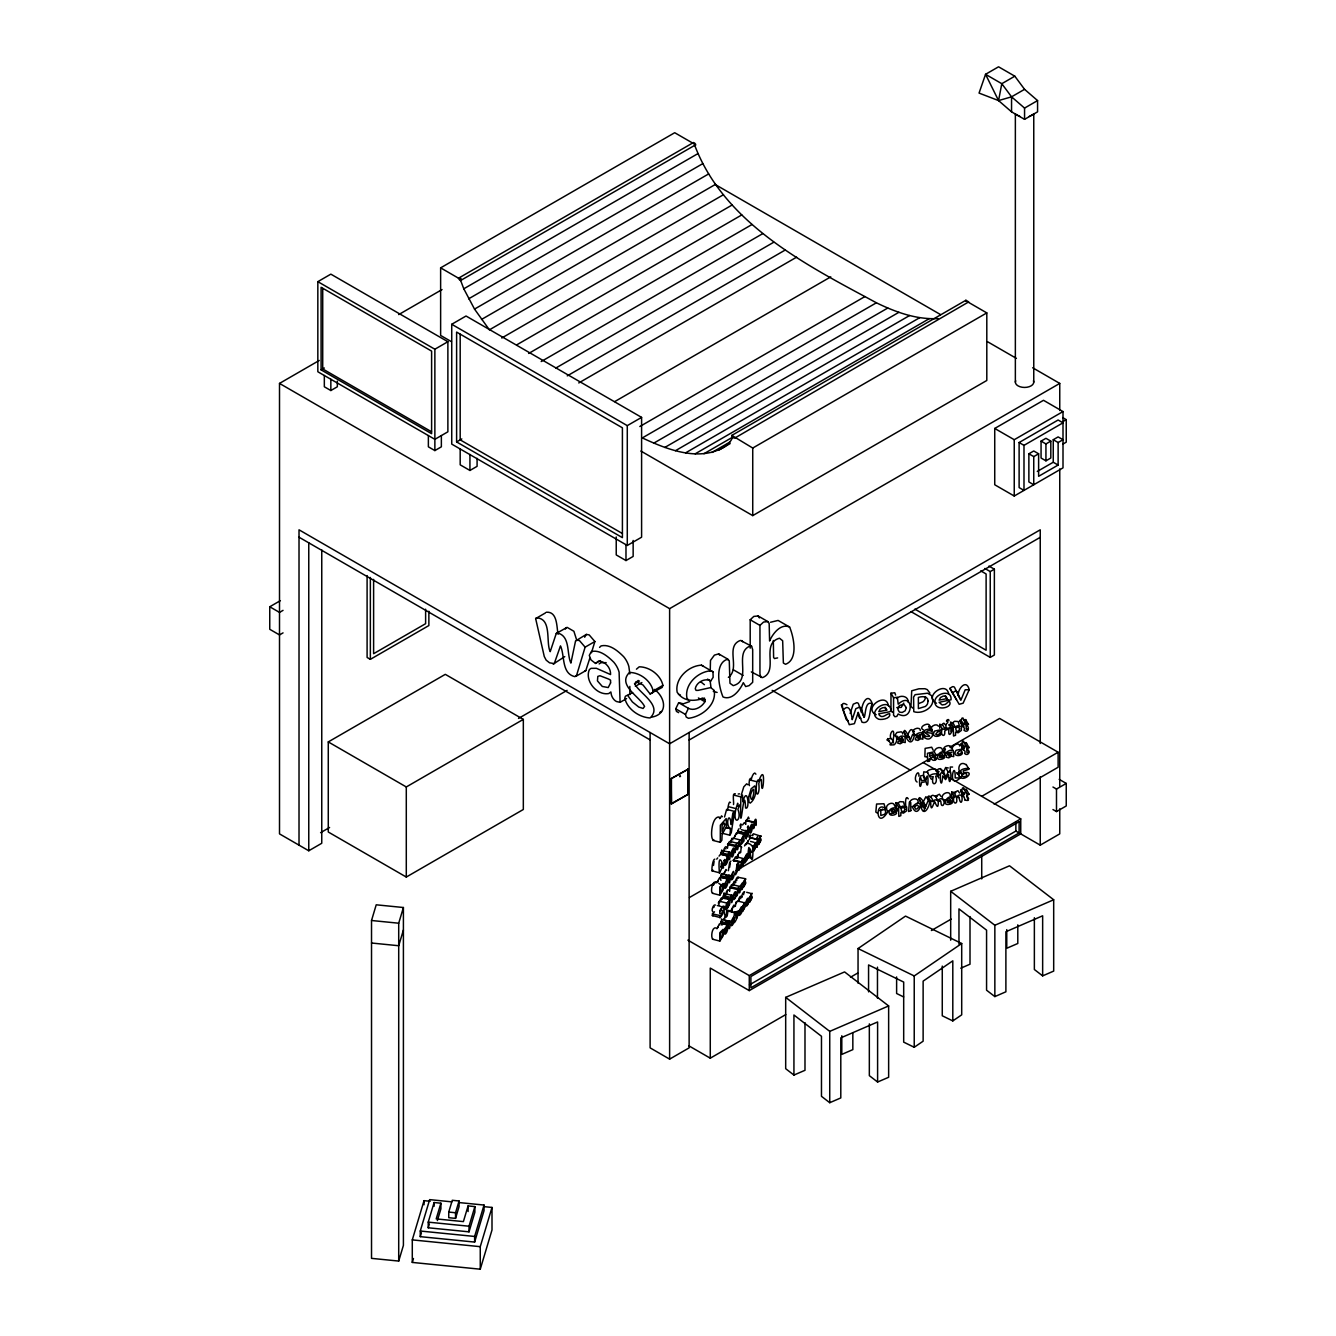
<?xml version="1.0" encoding="UTF-8"?>
<svg xmlns="http://www.w3.org/2000/svg" width="1336" height="1336" viewBox="0 0 1336 1336"><rect width="100%" height="100%" fill="white"/><g stroke="black" fill="none" stroke-linecap="round" stroke-linejoin="round"><path stroke-width="1.5" d="M719.653 902.418C719.202 900.948 722.058 895.688 722.342 898.61M716.731 859.165L717.699 857.912M719.052 856.125L720.02 854.873M740.111 828.704L740.962 826.85M749.329 839.643L750.181 837.789L757.579 839.676L756.978 847.107L757.579 839.676M723.344 897.074L724.062 892.882L725.181 894.519M737.639 832.578L738.591 828.955M744.453 834.415L745.872 830.257L745.989 831.71L746.958 831.109L745.972 833.246C746.406 847.909 747.542 829.222 737.054 832.528M680.492 776.533L680.024 775.598L679.723 776.684M722.893 874.328L722.826 873.477L721.941 874.445C721.123 870.738 719.82 880.274 720.989 880.34M730.391 852.836L729.389 854.856C731.143 857.896 728.705 863.273 728.287 856.309C727.252 856.543 729.406 849.295 729.406 853.303L730.291 852.335L722.993 850.815M727.819 879.155L729.089 874.913L729.339 876.332L730.324 875.748L729.322 877.886C731.043 880.591 728.705 886.72 728.387 879.105L720.421 877.151L728.387 879.105M730.324 921.757L729.322 923.777C731.026 926.817 728.705 932.211 728.203 925.23C727.185 925.464 729.339 918.216 729.339 922.224L730.224 921.255L724.763 920.337M741.113 824.863C741.029 821.707 739.042 827.953 740.829 825.748M750.331 835.802L750.047 834.8L749.429 837.305L756.827 839.192L757.612 836.67L756.827 839.192M925.481 696.64L925.03 699.095A5.711 4.425 -29.8 0 1 922.708 701.968L918.717 703.554M716.881 882.562L719.369 878.036A2.739 0.902 -75.6 0 1 719.887 878.554M723.394 919.97L725.882 915.461A2.739 0.902 -75.6 0 1 726.4 915.962L726.5 917.047M904.455 805.324L903.537 801.884L900.03 801.65A2.889 2.238 -29.8 0 0 898.243 803.27L900.831 807.762A2.889 2.238 -29.8 0 1 902.602 806.159L906.676 806.994L906.676 810.785L903.437 813.156L900.882 812.388L900.815 815.678L898.827 816.38L898.56 807.161L895.988 802.652L898.243 803.27M959.148 724.964L958.229 721.524L954.722 721.29A2.889 2.238 -29.8 0 0 952.935 722.91L955.524 727.402A2.889 2.238 -29.8 0 1 957.294 725.799L961.369 726.634L961.369 730.425L958.129 732.796L955.574 732.028L955.507 735.318L953.52 736.019L953.253 726.801L950.664 722.292L952.935 722.91M739.092 900.781L739.392 899.262M885.317 808.146L883.964 803.754L876.583 804.038L875.832 812.088L877.168 812.973M918.066 802.752C919.335 797.308 910.618 798.01 909.799 802.318M712.906 915.928L712.422 913.924L720.772 915.711L721.941 912.855L719.753 913.54L719.77 910.668L722.576 906.359L720.521 911.052L722.576 910.451L722.96 912.371A2.922 0.969 -75.6 0 1 722.509 914.408L719.97 917.982L719.82 915.811M729.807 899.98L729.055 901.115A3.123 1.035 -75.6 0 0 728.27 901.934L728.02 903.303L729.489 902.368L729.857 903.837L727.252 908.43L727.719 906.743A3.958 1.303 -75.6 0 0 728.604 905.775L728.855 904.405L727.218 905.19L727.135 903.286L729.723 899.529L722.409 898.093M735.769 882.545C734.366 880.758 738.641 874.245 738.123 878.353M745.738 879.222L744.987 880.357A3.123 1.035 -75.6 0 0 744.202 881.175L743.952 882.528L745.421 881.61L745.805 883.079L743.183 887.672L743.651 885.985A3.958 1.303 -75.6 0 0 744.536 885.017L744.803 883.63L743.167 884.432L743.066 882.528L745.655 878.771L738.34 877.335M758.998 843.033A3.958 1.303 -75.6 0 0 759.883 842.081L760.151 840.695L758.514 841.496L758.414 839.592L760.819 835.701L760.334 837.405A3.123 1.035 -75.6 0 0 759.549 838.24L759.299 839.592L760.769 838.674L761.153 840.144L758.531 844.736L758.998 843.033M930.875 729.356C930.708 725.916 936.603 722.993 938.473 726.183M745.922 844.769L748.394 840.361L747.909 842.081A3.123 1.035 -75.6 0 0 747.642 842.231M724.529 816.981L726.634 809.349L734.583 811.42L731.293 832.645L729.907 835.25L730.475 828.52L726.784 827.568M943.433 751.901L945.437 749.563M713.491 865.477L714.092 861.403M729.623 867.381L730.241 863.323M712.806 870.053C710.919 874.696 712.222 859.349 714.777 859.148M719.403 872.859C717.065 843.6 726.634 873.844 722.325 867.047L719.603 872.842L711.938 870.805M718.751 905.24L719.352 901.232L718.284 903.069M728.37 870.738L729.656 862.438L730.909 861.069M725.698 894.97C725.582 893.517 727.636 887.488 729.005 890.494M726.751 903.119C726.867 937.254 721.089 893.918 725.03 909.682L726.684 903.019L719.352 901.232M738.29 901.516C738.173 900.063 740.227 894.034 741.597 897.024M753.003 845.972C753.103 880.123 747.342 836.703 751.283 852.535C757.345 846.874 746.156 839.409 744.536 845.922M933.213 750.298L931.71 747.225L925.13 748.377L924.863 756.66L926.6 756.928M723.394 852.034C723.277 850.498 725.481 844.419 726.867 847.508M741.28 795.037L743.768 786.871L746.64 783.831L747.893 784.716M903.737 703.103L901.282 707.362L896.79 707.612M927.752 772.642C924.646 769.636 938.957 767.081 935.901 771.089M929.706 776.433C931.392 771.824 944.936 774.379 935.651 776.183C938.79 784.9 930.157 787.405 933.213 776.65L929.99 777.051L927.117 771.857M963.874 726.166C960.083 723.828 957.778 714.71 963.874 724.613C960.384 725.882 966.128 727.252 964.041 730.341C968.266 733.865 970.587 726.4 965.427 724.362M963.657 747.843C958.914 744.803 961.285 740.227 964.525 747.793C961.018 749.062 966.763 750.431 964.675 753.521C967.698 756.71 971.556 751.199 966.913 749.045M963.156 795.404L965.093 792.515A2.338 1.82 -29.8 0 1 966.195 792.298L966.78 793.968L969.118 794.219L966.746 795.538C966.763 799.579 971.639 801.166 964.675 800.13C965.978 798.026 955.056 782.011 964.525 794.402M961.302 720.104L961.887 718.217A2.338 1.82 -29.8 0 1 962.972 718L963.557 719.67L965.845 719.636L965.36 720.839M956.559 772.676L957.394 774.129M963.557 719.67L966.145 724.179L968.416 724.129L966.112 725.732L966.312 729.406L967.999 728.871M960.267 777.903C946.272 791.129 955.49 755.925 955.173 777.936L960.267 777.903L957.678 773.394M966.479 743.567L966.295 742.632L964.208 742.849L963.623 741.179A2.338 1.82 -29.8 0 0 962.521 741.396L961.937 743.284M964.525 747.793L965.093 745.905A2.338 1.82 -29.8 0 1 966.195 745.688L966.78 747.358L969.051 747.325L966.746 748.928L966.963 752.585L968.633 752.051M966.479 790.177L966.295 789.242L964.208 789.476L963.623 787.806A2.338 1.82 -29.8 0 0 962.521 788.006L961.937 789.893M966.128 764.793C958.997 759.466 955.758 771.573 962.755 774.579C966.279 770.989 969.051 776.817 963.991 776.667A3.624 2.806 -29.8 0 1 961.937 775.899C962.454 771.941 956.392 770.521 959.415 773.577M962.755 774.579C952.401 767.315 980.657 767.031 963.356 770.772L963.356 772.826C978.553 769.72 959.515 786.837 958.363 772.559M1024.562 89.328L1011.552 96.827L998.56 100.584L1001.8 83.7L1014.809 76.185L1024.562 89.328L1037.571 100.584L1037.571 111.84L1024.562 119.355L1011.552 111.84L998.56 100.584L979.054 93.086L985.55 74.315L998.56 66.8L1014.809 76.185M948.944 720.772C949.295 717.515 944.151 721.59 947.725 721.607M704.89 701.717L704.473 698.077C694.854 701.283 683.832 702.285 677.152 692.248C674.613 678.571 688.491 665.745 701.417 665.178L712.99 671.874L713.14 677.352L710.735 680.993C704.974 677.552 696.306 682.345 695.271 688.741L696.056 690.378L698.11 690.378L710.685 687.589L714.159 690.345C716.881 704.874 701.5 716.881 688.424 718.284L686.22 717.031L685.485 714.459L688.424 708.33C694.319 711.37 701.884 707.061 704.89 701.717L698.394 697.976M458.515 278.189C462.891 276.719 461.287 283.9 458.515 278.189L692.582 143.036C693.534 140.965 697.659 145.724 694.72 145.34L460.653 280.476M717.515 882.512L718.05 880.908M724.029 919.936L724.847 917.865M678.671 712.656L676.467 711.403L675.732 708.832L678.671 702.703L683.331 703.805L689.693 701.55M733.865 861.286L734.165 860.25M862.538 714.326L864.258 717.332C865.795 713.858 865.127 699.997 872.408 703.888C868.884 708.314 871.506 725.081 862.004 722.242L858.213 712.322L854.389 723.695L849.228 724.713C848.36 721.123 835.735 697.776 846.957 704.74M728.454 845.337L728.738 844.369M730.658 842.448L731.594 840.511M632.613 692.649L625.415 696.223L624.797 698.194C627.235 709.149 639.259 717.382 650.081 717.966C663.107 705.675 639.56 693.534 634.583 683.765L638.207 680.425M727.485 848.276L728.07 843.517L735.635 845.404L734.984 852.669L736.771 845.287L737.205 849.779L737.823 849.128L738.992 842.398L739.86 846.523L739.994 840.093L737.94 843.417L730.541 841.53L732.212 838.14L732.896 839.776M726.6 893.483L727.369 891.513M729.606 891.396L730.191 886.653L737.756 888.523L737.121 895.788L738.891 888.423L739.326 892.899L739.944 892.248L741.113 885.517L741.463 889.826L742.165 889.358L742.115 883.213L740.06 886.553L732.662 884.649L734.332 881.259L735.017 882.912M945.287 724.763L943.967 723.26A2.004 1.553 -29.8 0 0 942.298 724.346L944.869 728.855A2.004 1.553 -29.8 0 1 946.556 727.769C950.38 728.838 945.22 729.807 944.719 731.26C945.704 738.424 939.325 735.535 942.314 728.888L939.726 724.379L941.98 724.947M728.421 844.101L728.638 843.3A2.839 0.935 -75.6 0 1 729.473 841.546L730.541 841.53M735.819 845.989L736.036 845.187A2.839 0.935 -75.6 0 1 736.871 843.433L737.94 843.417M741.23 861.904C740.895 867.815 739.376 873.076 742.465 861.119C742.783 874.813 745.555 850.548 741.23 861.904L733.831 860.017L735.501 856.827L736.203 858.514M754.155 822.141C753.571 833.898 752.752 827.301 755.491 821.657C755.909 834.081 757.612 811.62 754.155 822.141L746.757 820.254L748.41 817.064L749.112 818.751M730.541 887.221L730.759 886.419A2.839 0.935 -75.6 0 1 731.594 884.666L732.662 884.649M737.94 889.108L738.157 888.306A2.839 0.935 -75.6 0 1 738.992 886.553L740.06 886.553M714.51 911.803L712.422 913.924M371.525 920.504L376.218 904.806L403.405 907.511L403.405 1245.369L398.712 1261.067L371.525 1258.362L371.525 920.504L398.712 923.209L403.405 907.511M403.405 930.04L398.712 945.738L371.525 943.016M483.749 1206.625L491.999 1207.443L491.999 1229.972L480.259 1269.2L412.29 1262.42L412.29 1239.891L424.03 1200.663L430.209 1201.281M459.868 1202.65L484.033 1205.055L484.033 1210.683L474.631 1242.079L420.272 1236.652L420.272 1231.024L429.658 1199.628L451.802 1201.849M412.29 1262.42L413.475 1258.495M420.272 1236.652L421.441 1232.727M440.897 1203.202L436.204 1218.9L463.392 1221.605L468.084 1205.924L474.881 1206.592L474.881 1212.22L469.019 1231.842L428.238 1227.784L428.238 1222.139L434.1 1202.534L440.897 1203.202L440.897 1208.83L437.373 1220.603M428.238 1227.784L429.407 1223.86M448.746 1212.069L452.269 1200.296L459.066 1200.98L459.066 1206.608L455.543 1218.382L448.746 1217.697L448.746 1212.069L455.543 1212.754L459.066 1200.98M469.019 1231.842L469.019 1226.214L474.881 1206.592M474.631 1242.079L474.631 1236.451L484.033 1205.055M480.259 1269.2L480.259 1246.672L491.999 1207.443M720.688 900.431L720.822 901.349M746.824 843.651L747.125 842.899A3.123 1.035 -75.6 0 1 747.358 842.532M735.919 903.737L736.22 903.002A3.123 1.035 -75.6 0 1 736.737 902.334M556.26 633.481L557.329 632.963C570.622 635.919 566.497 653.738 570.889 663.107L575.549 640.963L586.32 634.416L589.193 634.917L594.871 641.53L585.118 647.158L576.634 675.198L574.964 676.667C561.27 673.595 564.994 655.659 560.485 645.889L554.256 663.608L549.53 662.806L546.157 660.134L544.27 656.51L535.653 618.585L536.471 617.883C552.269 618.251 545.606 642.549 550.215 651.651L556.26 633.481L567.082 627.335L573.895 631.277L576.851 640.595M589.777 658.347L585.786 670.639L576.033 676.266M591.481 652.736L594.871 641.53M890.978 710.451L889.86 711.721L878.754 713.825L879.439 715.378C883.096 719.052 886.536 713.257 889.709 713.741C890.978 718.467 882.395 720.037 878.771 719.252C865.16 712.923 888.741 695.772 890.978 710.201M897.141 811.086C897.708 805.074 887.405 808.297 889.258 813.307C889.759 817.432 899.445 813.841 895.755 812.188C881.226 815.327 904.221 813.29 894.686 806.025C894.085 800.581 885.033 804.155 886.67 808.798M945.003 755.341C942.832 744.736 930.44 762.455 942.732 758.915C946.122 757.913 944.135 754.99 942.147 757.646C931.86 756.41 952.718 757.512 942.431 750.832M952.852 800.448C950.681 789.843 938.289 807.562 950.581 804.021C953.971 803.036 951.983 800.114 949.996 802.769C939.709 801.533 960.567 802.619 950.28 795.939M850.164 713.457L853.236 704.206L856.727 702.719A2.605 2.021 -29.8 0 1 858.53 703.905L861.687 712.823C860.568 706.076 867.481 690.261 872.408 703.888M717.632 927.852L718.05 926.8M584.684 637.222L586.32 634.416M746.907 820.989L747.509 819.669M730.692 887.972L731.493 886.519M732.913 885.083L733.715 883.63L734.032 884.482M627.736 695.471L632.396 701.951L638.758 707.045L643.067 708.464L644.57 706.443C639.81 696.59 616.781 684.917 629.49 672.459C639.777 672.442 651.016 680.642 653.137 690.996L652.452 693.017L650.048 693.885L643.017 684.967L636.053 681.661M636.437 669.186L639.243 666.814C649.53 666.814 660.769 675.014 662.89 685.368L662.205 687.389L650.048 693.885M923.46 729.957C916.913 726.817 930.942 720.939 929.038 726.467M922.441 731.744L925.013 736.236C939.776 737.806 912.338 730.675 930.992 728.855C934.666 732.011 928.119 729.623 926.8 731.527C926.683 734.249 933.58 731.343 932.461 735.468A2.973 2.305 -29.8 0 1 931.409 737.155C926.449 744.119 916.546 729.489 925.581 732.362M737.706 858.263L738.29 856.96M924.095 737.455L925.013 736.236M935.952 759.433L933.163 757.061L935.784 754.79L934.298 751.734L927.468 753.287L927.635 761.487L929.522 761.186L930.624 757.863C933.346 763.073 939.342 759.149 933.38 754.923M929.739 801.533L927.702 801.6L925.648 806.71L923.059 802.201L925.915 796.69L929.739 801.533C929.489 806.727 923.677 817.715 920.972 806.777L921.539 803.621M737.021 858.413L737.94 856.51M731.493 911.519L732.412 909.599M906.192 736.136C909.783 733.33 910.601 723.878 914.575 734.533C909.482 759.165 896.773 711.37 910.384 739.827L912.572 734.583L914.575 734.533M958.263 695.772C957.344 689.159 966.462 678.17 969.218 689.693L963.122 703.204L959.164 704.289L949.879 688.391L952.418 686.721A2.472 1.904 -29.8 0 1 954.555 687.405L959.983 698.778M720.271 818.183L721.557 815.862L722.308 816.73M960.935 777.068L961.937 775.899M733.514 804.539C734.132 802.786 731.811 792.164 735.368 793.818M740.912 796.907L742.499 795.104L742.849 801.834C747.525 784.048 750.181 810.685 745.571 807.963C744.235 777.034 739.342 853.003 740.912 796.907L733.514 795.02M749.463 785.618C748.427 784.85 749.713 775.364 751.35 779.239C751.517 777.519 754.239 770.221 755.909 774.179M756.861 781.76L757.996 779.957L758.748 781.126C767.365 757.796 761.754 807.027 761.436 780.157A2.806 0.918 -75.6 0 0 760.802 779.472A4.025 1.336 -75.6 0 0 758.798 783.664C760.368 795.671 754.389 800.03 756.861 781.76L749.463 779.857M745.805 824.395L745.805 820.554L746.757 820.254M750.214 836.252L749.429 837.305M727.201 915.962L728.12 910.233M734.6 912.722L735.401 911.82L735.568 915.077C743.935 902.602 729.807 939.258 734.6 912.722L727.201 910.835M934.549 751.032C935.217 747.358 942.414 745.738 942.565 750.414M751.567 646.173L750.181 646.039C733.197 652.553 752.752 680.441 733.23 685.635L729.974 683.264L729.272 660.685L727.068 659.383C714.092 663.925 719.102 687.923 723.026 696.975C732.011 700.782 740.127 689.944 743.317 682.646L745.688 686.554L749.062 685.652L752.686 682.295L752.686 649.663L751.567 646.173L740.428 640.412C724.713 646.223 740.779 668.351 728.37 677.385M734.466 836.787L735.485 835.484M738.006 854.906L737.021 856.944L739.326 852.034A2.739 0.902 -75.6 0 1 739.86 852.552L739.927 853.019M945.587 777.468C954.589 756.543 949.662 796.724 948.577 774.696L945.571 779.639L942.598 775.915C941.212 798.076 936.72 759.85 945.587 777.468C943.066 765.545 933.38 766.129 938.657 777.986M923.543 811.286L924.863 808.43L923.143 805.424M736.804 879.288L736.754 880.574M888.974 740.946C884.449 739.977 888.557 738.474 890.828 738.457C888.69 734.132 894.335 726.316 893.634 734.95M893.4 742.966C892.264 727.769 900.882 739.509 894.101 744.803C883.296 745.605 897.875 743.217 890.828 738.457M742.532 824.98L744.402 822.542L745.187 823.644M565.379 629.072L566.013 627.853M564.761 656.611L553.204 664.126M939.759 733.548L937.738 735.084L935.734 734.249C937.421 730.742 946.723 728.504 934.649 731.059C928.804 739.927 947.808 736.203 938.039 730.541M961.269 752.752L959.248 754.289L957.227 753.437C958.931 749.947 968.216 747.709 956.142 750.264C950.297 759.132 969.318 755.408 959.549 749.746M739.643 898.577L740.528 897.759L740.762 898.627M843.901 709.332C850.097 702.719 851.75 715.729 852.201 719.67L855.808 708.715L859.298 707.228A2.605 2.021 -29.8 0 1 861.102 708.414L864.258 717.332M751.75 835.601L753.42 833.798L761.086 836.286M899.345 739.276C907.077 736.62 897.575 739.61 897.742 743.117L900.247 743.801L903.019 742.098L905.24 742.565L905.006 737.322A2.772 2.154 -29.8 0 0 903.771 736.336C897.575 734.132 898.577 743.718 897.625 736.27M724.847 871.974L723.561 874.479L725.882 869.569A2.739 0.902 -75.6 0 1 726.4 870.087L726.467 870.554M732.779 907.545C727.101 919.435 747.442 904.639 739.426 912.154C736.553 920.07 744.57 911.603 741.714 907.545A2.739 0.902 -75.6 0 0 741.196 907.027L738.758 911.87M713.574 907.578L714.242 906.726M924.863 808.43C913.123 791.547 922.775 797.308 925.648 806.71M732.796 437.623L734.633 438.158L968.7 301.886L965.895 300.266L731.811 435.402C733.681 439.761 728.087 443.502 724.747 446.708C698.962 462.273 667.115 449.43 642.315 437.924L876.399 302.788C895.521 312.09 916.429 319.772 938.039 318.569M734.082 838.023L736.019 833.413A2.739 0.902 -75.6 0 1 736.537 833.914L736.62 834.382M948.276 767.95L945.637 767.565L942.999 772.96L940.377 768.567M952.468 692.9L954.99 691.23A2.472 1.904 -29.8 0 1 957.144 691.914L960.835 700.281L965.193 689.793L969.218 689.693M959.699 746.022C959.565 741.179 949.545 746.139 952.902 750.348M938.022 800.732L935.45 799.796A2.889 2.238 -29.8 0 0 933.48 800.865L932.979 801.483C932.361 796.056 924.629 792.866 930.724 801.015C930.624 813.657 932.728 805.591 934.615 801.633C936.002 804.322 938.323 810.735 938.306 801.767C942.632 797.191 939.458 806.894 943.032 805.408C946.489 801.45 941.028 795.571 938.022 800.732L935.434 796.223L939.408 794.235L941.012 796.473M948.259 701.968L945.303 704.406L942.13 704.957L939.074 702.318L951.032 699.78C952.234 687.823 931.543 694.169 935.267 704.206C938.557 712.305 957.795 705.759 946.539 698.962M730.508 802.519C728.805 799.813 727.97 808.33 727.502 810.434M736.002 808.614C731.877 826.366 742.599 821.339 737.873 809.232L739.86 804.957L737.906 806.142L737.689 803.237L736.002 808.614L728.604 806.727M713.808 839.676C709.783 841.73 711.019 816.096 719.185 816.997M722.008 851.416L721.757 849.98L720.705 854.589M713.274 885.284L714.209 884.098M730.742 898.978C730.926 906.61 733.481 900.447 731.694 897.759L732.679 895.604L731.694 896.205L731.594 894.753L730.408 899.378L725.197 897.558M721.941 920.337L721.69 918.901L720.989 923.109M750.197 648.16L750.197 619.77L753.821 616.414L758.096 615.963L767.849 621.591L769.169 623.561L769.603 641.013C772.625 633.748 780.792 623.077 789.609 627.035C793.617 636.487 798.694 659.383 785.568 664.276L783.364 663.04L782.662 640.762L779.489 638.224C760.134 643.601 779.356 671.223 762.438 677.636L751.333 671.908M761.086 677.536L759.95 674.079L759.95 625.398L763.574 622.042L767.849 621.591M620.088 702.335L619.102 672.142A15.514 8.951 60 0 0 613.942 662.372C608.181 656.627 599.998 649.496 591.347 651.534L589.293 655.408L590.996 659.917L595.522 663.424L598.495 661.12C605.291 661.236 610.903 667.866 610.569 674.563L596.407 668.301L591.063 668.351L589.393 669.57C584.383 680.709 596.941 695.755 608.765 693.551L610.853 691.948L611.387 694.87A7.014 4.041 60 0 0 616.464 701.517L620.088 702.335L626.584 698.594M930.39 796.991L930.908 796.356A2.889 2.238 -29.8 0 1 932.879 795.304L935.434 796.223M953.954 792.515L951.7 792.014L954.288 796.523C951.132 803.704 958.246 805.892 956.593 798.327A2.037 1.586 -29.8 0 1 958.981 797.074C961.636 812.371 965.444 788.09 956.543 797.024L953.954 792.515L957.912 790.712L959.565 793.033M651.784 717.148C668.918 713.841 665.111 697.075 654.456 689.426M965.895 300.266L965.895 301.402M729.256 910.651L730.608 910.567M599.563 647.392L601.1 645.906C609.75 643.869 617.933 650.983 623.695 656.727A15.514 8.951 60 0 1 628.855 666.497L629.84 673.962M725.131 848.727L725.999 848.811M712.823 893.099C709.683 893.099 712.906 878.387 716.246 882.829M712.823 938.991C710.719 938.173 711.67 926.666 716.029 927.902M936.018 796.857L937.304 796.122M723.01 832.929L722.108 833.397M741.113 840.21L742.883 837.371L741.113 844.469L744.035 840.895L743.935 835.818A2.739 0.902 -75.6 0 0 743.417 835.301L741.113 840.21L733.581 838.24M743.684 894.719L743.284 893.767A3.123 1.035 -75.6 0 1 743.534 893.417M896.606 698.544C900.213 694.603 908.664 695.922 908.163 702.235M599.146 663.925L600.816 662.723L606.16 662.656M738.207 794.018L739.493 793.835M942.314 728.888L944.569 729.456M893.083 712.121A5.043 3.908 -29.8 0 1 892.214 712.171L890.978 710.602L890.978 693.217L894.786 692.766L895.621 695.071M893.567 697.726L897.375 697.275L898.193 704.189C914.024 689.576 914.308 723.127 898.159 713.975L896.907 716.296A5.043 3.908 -29.8 0 1 894.786 716.68L893.567 715.094L893.567 697.726L890.978 693.217M953.253 726.801L955.524 727.402M898.56 807.161L900.831 807.762M930.724 801.015L932.979 801.483M954.288 796.523L956.543 797.024M858.046 983.179L858.046 948.543L905.524 916.095L961.703 943.517L961.703 1014.842L952.802 1020.921L942.264 1015.777L942.264 966.078M868.567 991.863L868.567 964.943L903.687 982.077L903.687 1042.13L914.225 1047.274L914.225 975.948L961.703 943.517M914.225 1047.274L923.126 1041.195L923.126 981.125L952.802 960.851L952.802 1020.921M726.383 827.802L730.475 828.52M317.834 281.662L330.844 274.147L447.877 341.715L447.877 431.812L434.868 439.327L317.834 371.759L317.834 281.662L434.868 349.23L447.877 341.715M451.451 341.682L440.63 335.436L440.63 267.851L674.713 132.715L694.219 143.971C721.991 219.371 798.377 260.921 864.893 296.575L876.399 302.788M279.508 610.736L279.508 383.415L319.237 360.469M398.712 314.595L442.049 289.561M321.091 369.872L431.611 433.699L431.611 351.101L321.091 287.29L321.091 369.872L324.331 368.001M723.477 194.705L489.394 329.842L474.53 309.1L463.792 288.793L697.86 153.657M468.619 298.83L702.686 163.693M324.331 375.499L324.331 386.772L330.844 390.529L337.34 386.772L337.34 381.144M474.53 309.1L708.614 173.947M451.735 324.281L466.03 316.014L641.597 417.383L641.597 537.206L627.285 545.455L451.735 444.103L451.735 324.281L627.285 425.633L641.597 417.383M481.494 319.471L715.562 184.335M501.768 338.008L732.245 204.942M516.698 344.872L741.781 214.929M528.672 353.455L751.951 224.548M541.18 361.555L762.656 233.683M555.876 368.018L773.744 242.234M1024.562 119.355L1024.562 108.099L1037.571 100.584M428.372 435.569L428.372 446.825L434.868 450.583L441.364 446.825L441.364 435.569M567.249 375.867L785.117 250.082M456.611 441.932L622.409 537.656L622.409 427.804L456.611 332.079L456.611 441.932L461.805 438.926M578.755 382.948L796.623 257.163M460.185 448.846L460.185 464.828L469.938 470.456L477.086 466.331L477.086 458.348M614.694 401.618L830.758 276.869M283.048 632.88L279.508 634.934L269.755 629.289L269.755 606.778L280.393 600.632M269.755 606.778L279.508 612.406L283.048 610.352M639.827 426.518L864.893 296.575M653.688 443.201L887.755 308.048M664.794 447.46L898.861 312.323M675.482 450.683L909.565 315.546M685.652 452.82L919.736 317.667M695.188 453.822L929.255 318.686M703.955 453.722L732.763 437.089M711.871 452.486L729.874 442.082M718.835 450.132L730.157 443.585M367.099 575.549L367.099 657.462L370.356 659.333L428.873 625.549L428.873 611.22M731.811 435.402L752.736 448.044L986.803 312.908L986.803 380.476L752.736 515.612L640.879 451.05M616.23 536.955L616.23 554.924L625.983 560.552L633.147 556.427L633.147 540.445M535.653 618.585L545.405 612.957M328.272 741.914L445.305 674.346L523.328 719.386L523.328 809.482L406.294 877.051L328.272 832.011L328.272 741.914L406.294 786.954L523.328 719.386M279.508 383.415L669.62 608.648L1059.749 383.415L1059.749 410.519M994.735 428.455L1043.499 400.299L1063.005 411.571L1063.005 467.867L1014.241 496.023L994.735 484.768L994.735 428.455L1014.241 439.711L1063.005 411.571M595.522 663.424L600.398 660.619M320.59 832.679L329.591 827.485M518.502 718.434L567.082 690.378M279.508 612.406L279.508 833.881L308.766 850.781L321.759 843.266L321.759 549.898M1019.117 442.533L1058.129 420.005L1063.005 422.827L1023.994 445.356L1019.117 442.533L1019.117 487.59L1023.994 490.395L1023.994 445.356M1063.005 421.508L1066.245 419.638L1066.245 442.166L1063.005 444.036M1041.061 441.13L1045.938 438.308L1050.814 441.13L1050.814 458.014L1045.938 460.836L1041.061 458.014L1041.061 441.13L1045.938 443.936L1050.814 441.13M1028.87 453.789L1033.747 456.611L1033.747 484.768L1028.87 481.945L1028.87 453.789L1033.747 450.983L1038.623 453.789L1038.623 476.317L1058.129 465.062L1058.129 442.533L1063.005 439.711L1058.129 436.905L1053.252 439.711L1053.252 462.239L1037.287 471.458M634.583 683.765L639.46 680.959M635.368 686.32L641.881 682.562M1033.747 456.611L1038.623 453.789M653.137 690.996L662.89 685.368M689.125 740.027L1040.243 537.322M984.832 568.451L990.243 571.574L994.368 569.186L994.368 655.007L990.243 657.395L910.968 611.621M671.106 778.671L688.09 769.235L688.09 794.335L671.44 803.955L671.106 778.671L688.09 769.235M671.106 803.771L688.09 794.335M689.493 897.491L718.267 880.892M736.236 870.504L937.421 754.356M949.863 747.175L999.612 718.451L1058.129 752.235L1058.129 767.248L994.168 804.188M981.726 796.34L1058.129 752.235M1052.952 787.021L1056.492 789.058L1066.245 783.43L1066.245 805.959L1056.492 811.587L1052.952 809.532M687.873 940.143L749.279 975.597L1020.737 818.868L1020.737 833.881L749.279 990.611L710.268 968.082L710.268 1058.179L688.992 1045.904M749.446 984.882L1015.861 831.075L1015.861 821.69M650.114 732.529L650.114 1047.858L669.62 1059.131L689.125 1047.858L689.125 732.529M1015.861 831.075L1040.243 845.154L1059.749 833.881L1059.749 808.865M710.268 1058.179L785.768 1014.592M850.481 977.234L857.679 973.076M931.392 930.524L951.165 919.101M659.834 712.338L661.537 711.504M770.521 622.259L778.103 620.438L789.609 627.035M950.681 940.193L950.681 891.296L1009.515 865.795L1053.687 899.763L1053.687 971.088L1042.648 975.865L1034.365 969.502L1034.365 917.715M950.681 891.296L994.852 925.263L1053.687 899.763M960.801 968.183L970.003 964.208L970.003 916.563M958.964 944.135L958.964 908.914L986.569 930.157L986.569 990.21L994.852 996.589L1005.891 991.796L1005.891 931.743L1042.648 915.795L1042.648 975.865M804.99 1022.658L804.99 1070.303L793.935 1075.062L785.685 1068.7L785.685 997.374L844.586 971.923L888.64 1005.941L888.64 1077.267L877.602 1082.026L869.335 1075.647L869.335 1023.877M785.685 997.374L829.74 1031.375L888.64 1005.941M793.935 1075.062L793.935 1015.009L821.473 1036.268L821.473 1096.322L829.74 1102.701L840.795 1097.925L840.795 1037.872L877.602 1021.973L877.602 1082.026M777.635 657.896L774.462 658.548L773.611 657.412L773.327 640.495M584.717 671.039L585.786 670.639M922.591 806.961L920.972 806.777M914.408 731.41C910.334 730.959 916.913 727.168 918.817 728.471A2.772 2.154 -29.8 0 1 920.07 729.439L920.304 730.625M945.237 748.828C941.162 748.377 947.742 744.586 949.645 745.889A2.772 2.154 -29.8 0 1 950.898 746.874L951.132 748.06M879.689 810.718L881.677 809.933A2.856 2.204 -29.8 0 0 882.562 809.031M886.703 710.134L878.821 711.637L880.19 709.032L882.962 707.579L885.601 707.963L886.703 710.134L884.983 707.128M947.024 698.628L939.125 700.131L940.494 697.509L943.266 696.056L945.921 696.44L947.024 698.628L945.303 695.622M947.842 722.609C945.337 723.06 945.12 729.99 947.842 729.623M902.969 740.027C894.519 743.033 907.862 742.732 901.249 737.021M920.454 775.949L923.51 775.364L926.082 779.873L921.506 780.742C918.867 767.95 918.968 796.373 921.506 782.512L926.082 781.627C928.654 794.486 928.603 766.079 926.082 779.873M931.977 779.272L930.624 778.571M958.53 797.509L957.261 796.807M961.519 791.53L960.567 791.012L963.156 795.521M712.856 911.803C710.785 910.651 713.608 903.52 715.478 905.04M939.759 801.082L938.707 800.347M576.567 640.044L579.44 640.562L585.118 647.158M923.042 802.301L921.356 803.153L918.784 798.644M546.224 612.255C557.696 611.203 556.544 627.185 558.081 634.283M907.829 737.288L906.526 737.038L903.62 731.627M720.288 842.298L721.874 840.21L722.108 834.449L726.584 826.216L726.166 818.567L720.338 825.197L720.288 842.298L712.89 840.411M719.82 895.187L723.077 890.077L723.077 883.463L719.803 886.853L719.82 895.187L712.422 893.283M719.82 941.078L723.077 935.968L723.077 929.355L719.803 932.728L719.82 941.078L712.422 939.175M717.115 692.449L713.274 691.347M728.437 659.516L718.684 653.889L714.409 655.124L710.485 660.418L710.234 671.206M428.238 1222.139L469.019 1226.214M420.272 1231.024L474.631 1236.451M412.29 1239.891L480.259 1246.672M848.093 720.672L846.272 719.536L841.313 704.823M937.505 754.94L935.584 754.439M945.37 800.047L943.433 799.563M860.017 718.117L860.868 718.234M962.738 726.767L961.302 724.83M963.373 749.964L962.104 749.012L961.937 744.837M963.373 796.573L962.104 795.621L961.937 791.463L963.657 794.452M745.805 820.554L753.203 822.458M741.413 829.689L746.958 831.242M737.639 831.059L745.037 832.946M737.054 832.629L744.453 834.532M721.974 833.18L729.372 835.083M750.515 841.413L754.205 842.365M727.485 844.435L734.884 846.323M746.707 856.86L750.414 857.795M721.056 852.652L728.454 854.556M736.887 856.877L744.419 858.848L746.206 856.009L744.252 860.918L744.787 863.023L747.358 859.532L747.258 854.439A2.739 0.902 -75.6 0 0 746.724 853.921L744.286 858.764M740.294 862.221L732.896 860.334L733.831 860.017M722.926 873.844L730.324 875.865M725.281 874.88C732.295 879.389 734.266 869.101 730.708 879.021C731.777 882.395 735.451 874.796 733.798 871.974A2.739 0.902 -75.6 0 0 733.28 871.456L730.842 876.299M720.989 875.681L728.387 877.585M718.785 883.346C724.847 888.674 728.421 877.218 724.296 886.92C724.446 891.863 729.372 883.163 727.285 880.441A2.739 0.902 -75.6 0 0 726.767 879.94L724.329 884.766M729.606 887.555L737.004 889.459M746.674 892.298L750.381 893.233M725.281 893.717L732.679 895.604M723.344 895.554L730.742 897.441M722.776 897.024L730.174 899.028M739.61 901.516L743.3 902.451M717.332 905.524L721.039 906.459M712.038 915.444L719.436 917.331M724.763 920.22L730.324 921.64M725.281 920.771C732.295 925.28 734.266 914.993 730.708 924.913C731.777 928.269 735.451 920.688 733.798 917.865A2.739 0.902 -75.6 0 0 733.28 917.348L730.842 922.191M720.989 921.573L728.387 923.477M907.879 735.284L910.384 739.827M917.08 782.044C912.221 779.189 919.335 766.981 918.917 776.233M956.593 699.797L949.879 688.391M912.655 708.097L910.985 706.293L911.703 690.795L918.901 688.791L924.996 688.725L927.267 689.61L929.956 693.134M700.932 681.961L704.406 684.717M936.503 703.237C922.892 696.908 946.472 679.757 948.71 694.186M876.199 714.743C862.405 708.28 886.636 691.163 888.39 705.942M678.504 694.219L680.458 695.104M932.044 731.761L932.895 732.161M858.046 948.543L914.225 975.948M903.637 996.94L896.623 993.5L896.623 976.933M735.368 906.359L735.819 902.251L737.756 901.032M722.091 899.312L721.657 899.228A3.123 1.035 -75.6 0 0 721.106 899.679M967.297 301.635L986.803 312.908M714.777 184.251L940.544 314.595M987.504 341.699L1016.395 358.382M1032.661 367.767L1059.749 383.415M1062.705 417.584L1066.245 419.638M1053.252 439.711L1058.129 442.533M1053.252 462.239L1058.129 465.062M988.957 566.063L994.368 569.186M980.774 570.873L986.118 573.962L986.118 650.231L914.876 609.099M440.63 267.851L460.135 279.124L463.792 288.793M1059.164 779.339L1066.245 783.43M622.376 533.515L460.185 439.861L460.185 334.167M431.461 431.728L322.711 368.936L322.711 288.409M750.197 619.77L759.95 625.398M923.209 762.555L939.158 771.774M949.812 777.919L1020.737 818.868M772.175 690.378L910.701 770.354M733.364 669.787L743.117 675.415M707.495 679.122L710.735 680.993M702.018 697.993L705.258 699.88M678.671 702.703L688.424 708.33M675.732 708.832L685.485 714.459M299.014 537.206L650.114 739.91M701.417 665.178L703.237 666.23M712.99 671.874L711.169 670.806C698.244 671.373 684.366 684.199 686.904 697.893L688.257 699.864M946.422 753.187C959.231 751.082 945.337 752.669 946.205 757.178L948.71 757.863L951.499 756.143L953.704 756.627L953.47 751.366A2.772 2.154 -29.8 0 0 952.234 750.398C947.341 748.828 945.237 757.278 943.834 748.678M915.594 735.769C928.403 733.664 914.509 735.251 915.377 739.76L917.882 740.445L920.671 738.725L922.875 739.209L922.642 733.948A2.772 2.154 -29.8 0 0 921.406 732.98C916.513 731.41 914.408 739.86 913.006 731.26M998.56 100.584L985.55 74.315L1001.8 83.7L1011.552 96.827L1024.562 108.099M906.225 807.278C905.09 805.608 905.14 793.701 908.263 798.828M950.948 731.51L950.664 722.292M896.256 811.87L895.988 802.652M741.814 640.529L742.649 641.697M718.684 653.889L719.519 655.041M730.091 828.754C724.763 823.677 729.773 809.75 731.143 824.546L732.863 813.039L734.583 811.42M758.096 615.963L759.416 617.933M859.415 717.733L857.662 713.374M965.895 720.054L968.483 724.546M959.933 721.106L962.521 725.715M966.529 743.233L969.118 747.742M964.208 742.849L965.928 745.855M960.567 744.286L963.156 748.911M966.195 764.426L968.767 768.935M929.706 725.381L932.294 729.874M966.529 789.71L969.118 794.352M928.754 726.65L931.342 731.143M964.208 789.476L965.928 792.465M966.913 795.655L968.633 798.661M945.637 767.565L948.209 772.074M933.279 755.207L935.851 759.716M936.536 770.137L939.108 774.646M923.51 777.135L925.23 780.124M896.239 736.136L897.959 739.142M887.655 738.541L890.227 743.05M921.807 803.871L924.395 808.38M942.798 798.961C939.592 794.185 949.896 789.442 950.414 795.521M742.248 897.024C740.495 894.368 746.373 889.192 744.085 892.949A3.123 1.035 -75.6 0 0 743.818 893.116M895.37 734.633L896.974 732.445L901.182 731.844A2.772 2.154 -29.8 0 1 902.435 732.813L902.668 733.998M719.486 817.649L719.653 818.651M952.585 767.031L950.247 767.064L950.18 772.809M925.915 772.125L923.76 771.824L923.51 775.364M719.97 924.913L719.887 924.445A2.739 0.902 -75.6 0 0 719.369 923.928L716.931 928.77M951.766 798.293L951.7 792.014M731.36 909.966L733.798 905.14A2.739 0.902 -75.6 0 1 734.316 905.641L734.416 906.726M710.234 681.56L710.986 687.556M741.647 847.475L741.28 846.456L740.678 852.535M721.941 925.197L721.924 921.89M1059.749 468.919L1059.749 785.919M1056.492 789.058L1056.492 811.587M1045.938 443.936L1045.938 460.836M1040.243 743.501L1040.243 529.808L669.62 743.785L299.014 529.808L299.014 845.154M1040.243 776.684L1040.243 845.154M1033.763 113.927L1033.763 382.129M1017.798 924.846L1017.798 943.483L1006.76 948.259L1006.76 929.622M1015.36 113.927L1015.36 382.129M1014.241 439.711L1014.241 496.023M1011.552 96.827L1011.552 111.84M994.852 925.263L994.852 996.589M990.243 571.574L990.243 657.395M981.726 856.409L981.726 878.938M966.145 724.179L965.561 722.509A2.338 1.82 -29.8 0 0 964.458 722.726L963.874 724.613M939.726 724.379L939.726 728.27M928.136 796.506L928.136 800.414M877.468 967.147L877.468 998.209M852.836 1033.062L852.836 1049.628L841.797 1054.405L841.797 1035.751M829.74 1031.375L829.74 1102.701M752.736 448.044L752.736 515.612M749.279 975.597L749.279 990.611M687.773 769.052L687.773 794.152M671.44 778.855L671.44 803.955M669.62 608.648L669.62 1059.131M629.84 686.37L629.84 694.636M627.285 425.633L627.285 545.455M625.983 544.57L625.983 560.552M469.938 454.474L469.938 470.456M468.084 1205.924L468.084 1211.552M455.543 1212.754L455.543 1218.382M434.868 349.23L434.868 450.583M434.1 1202.534L434.1 1206.274M425.616 609.216L425.616 623.678L373.612 653.705L373.612 579.373M424.03 1200.663L424.03 1204.755M406.294 786.954L406.294 877.051M398.712 923.209L398.712 1261.067M370.356 577.436L370.356 659.333M330.844 379.257L330.844 390.529M308.766 542.833L308.766 850.781M961.402 772.158A3.624 2.806 -29.8 0 1 959.365 771.39M954.722 793.033A2.037 1.586 -29.8 0 1 955.774 792.582M752.669 835.685A3.123 1.035 -75.6 0 1 752.936 835.518M1033.446 380.76A9.202 5.311 0 0 1 1024.562 387.44A9.202 5.311 0 0 1 1015.677 380.76M1032.528 114.495A9.202 5.311 0 0 1 1029.154 116.449M1019.969 116.449A9.202 5.311 0 0 1 1016.596 114.495M722.709 887.254L722.609 888.54A2.806 0.935 -75.6 0 1 722.125 890.36L720.672 892.665L720.672 887.171L722.125 885.668A2.789 0.918 -75.6 0 1 722.609 886.219L722.709 887.254M722.709 933.129L722.609 934.432A2.806 0.935 -75.6 0 1 722.125 936.252L720.672 938.557L720.672 933.062L722.125 931.559A2.789 0.918 -75.6 0 1 722.609 932.11L722.709 933.129M742.415 906.76C741.597 909.95 745.438 905.808 743.952 908.73A3.958 1.303 -75.6 0 1 743.066 909.682L742.599 911.386L745.204 906.793L744.837 905.324L743.367 906.242L743.618 904.889A3.123 1.035 -75.6 0 1 744.402 904.071L744.887 902.351L742.415 906.76M749.496 897.542C748.661 900.715 752.519 896.59 751.032 899.512A3.958 1.303 -75.6 0 1 750.147 900.464L749.663 902.167L752.285 897.575L751.918 896.105L750.431 897.024L750.682 895.671A3.123 1.035 -75.6 0 1 751.483 894.836L751.968 893.133L749.496 897.542M753.32 846.657C752.502 849.846 756.343 845.705 754.857 848.627A3.958 1.303 -75.6 0 1 753.972 849.596L753.504 851.282L756.109 846.69L755.742 845.22L754.272 846.156L754.523 844.786A3.123 1.035 -75.6 0 1 755.308 843.968L755.976 842.381L753.32 846.657M730.792 853.921C732.98 866.346 737.105 835.718 730.792 853.921M733.097 896.873C732.729 905.558 738.942 890.06 734.533 897.976C738.524 893.951 735.184 886.67 733.097 896.873M748.678 796.924L749.012 802.184L750.281 803.086C755.024 799.379 757.078 791.363 754.756 785.869L751.166 788.774L748.678 796.924M749.112 830.04C751.316 842.482 755.441 811.854 749.112 830.04M745.688 903.403C745.304 912.004 751.5 896.823 747.125 904.522C751.116 900.497 747.776 893.216 745.688 903.403M724.145 860.618C722.509 872.041 730.408 860.284 727.168 856.209C724.195 873.544 726.233 854.956 724.145 860.618M724.195 933.396C725.281 936.753 728.955 929.155 727.285 926.332A2.739 0.902 -75.6 0 0 726.767 925.815L724.496 929.171L724.463 930.741L726.25 927.902L724.195 933.396M747.542 830.14C746.423 848.327 750.531 823.126 747.542 830.14M749.045 856.576C746.24 866.296 749.913 831.977 749.045 856.576M737.272 915.294C735.969 923.894 734.8 911.987 737.272 915.294M731.66 852.969C732.596 859.449 734.449 844.953 731.66 852.969M750.414 795.02C751.867 810.835 757.445 776.383 750.414 795.02M749.98 829.088C750.915 835.568 752.769 821.072 749.98 829.088M725.131 824.479L722.075 831.409L722.075 825.531L724.145 823.009L725.131 824.479M747.492 827.235C748.06 830.474 749.112 822.859 747.492 827.235M885.651 811.77L885.434 813.006A2.856 2.204 -29.8 0 1 884.265 814.426L880.808 815.511L880.808 809.917L884.282 809.666A2.839 2.204 -29.8 0 1 885.434 810.635L885.651 811.77M928.052 701.149L927.601 703.604A5.711 4.425 -29.8 0 1 925.28 706.46L918.366 708.614L918.366 697.459C921.773 696.156 928.286 695.939 928.052 701.149M726.433 884.332L725.214 887.171L726.433 884.332M726.433 930.223L725.214 933.046L726.433 930.223M732.946 875.865L731.727 878.687L732.946 875.865M732.946 921.757L731.727 924.579L732.946 921.757M743.083 839.709L741.864 842.532L743.083 839.709M740.862 911.436L739.643 914.258L740.862 911.436M746.39 858.33L745.07 861.035L746.39 858.33M733.998 895.37L735.334 893.116L733.998 895.37M746.59 901.917L747.926 899.646L746.59 901.917M888.073 811.286C875.13 833.23 874.429 794.619 888.073 811.286M932.879 700.198C932.879 708.932 920.755 714.342 913.774 711.637L913.573 697.125L915.093 694.67L927.585 693.217L931.526 695.605L932.879 700.198M912.371 806.827C918.533 822.041 926.382 792.899 912.371 806.827M721.49 863.307L720.889 867.365L722.108 865.778L721.49 863.307M737.639 865.227L737.021 869.285L738.24 867.699L737.639 865.227M910.851 810.651L908.597 811.536L909.398 802.001L910.751 802.602L910.851 810.651M949.211 727.886C946.456 744.252 957.294 724.246 949.211 727.886M736.988 864.693L735.535 874.779L738.457 868.968C740.879 874.429 738.942 857.812 736.988 864.693M906.309 707.612L905.173 710.785L902.201 712.455L899.378 712.105L898.193 710.067A4.459 3.457 -29.8 0 1 899.763 705.408L903.871 704.322L906.309 707.612M904.94 809.249C902.785 816.129 897.942 806.159 904.372 807.896L904.94 809.249M959.615 728.888C957.461 735.769 952.618 725.799 959.064 727.535L959.615 728.888M914.442 806.61L915.628 809.115L917.381 808.781L918.734 806.627L917.398 804.94L914.442 806.61M949.094 724.88C950.28 728.938 953.219 721.624 949.094 724.88M933.53 754.456L929.756 756.543L929.756 753.805L932.411 753.387L933.53 754.456M610.569 682.946L608.214 687.556L602.285 686.453L597.442 680.892L597.81 676.4L599.964 675.749L608.732 679.105L610.569 680.174L610.569 682.946M920.604 737.155C917.698 742.048 916.379 735.501 920.604 737.155M951.432 754.573C948.527 759.483 947.207 752.919 951.432 754.573M891.413 810.568L891.195 811.269C897.792 812.154 893.918 806.994 891.413 810.568M939.292 754.807L939.058 755.508C945.654 756.393 941.797 751.25 939.292 754.807M947.14 799.93L946.907 800.615C953.503 801.5 949.645 796.356 947.14 799.93M1019.117 821.69L750.899 976.532L750.899 987.788L1019.117 832.946L1019.117 821.69M727.886 856.025L720.488 854.121L727.886 856.125M727.819 924.946L720.421 923.042L727.819 925.046"/></g></svg>
